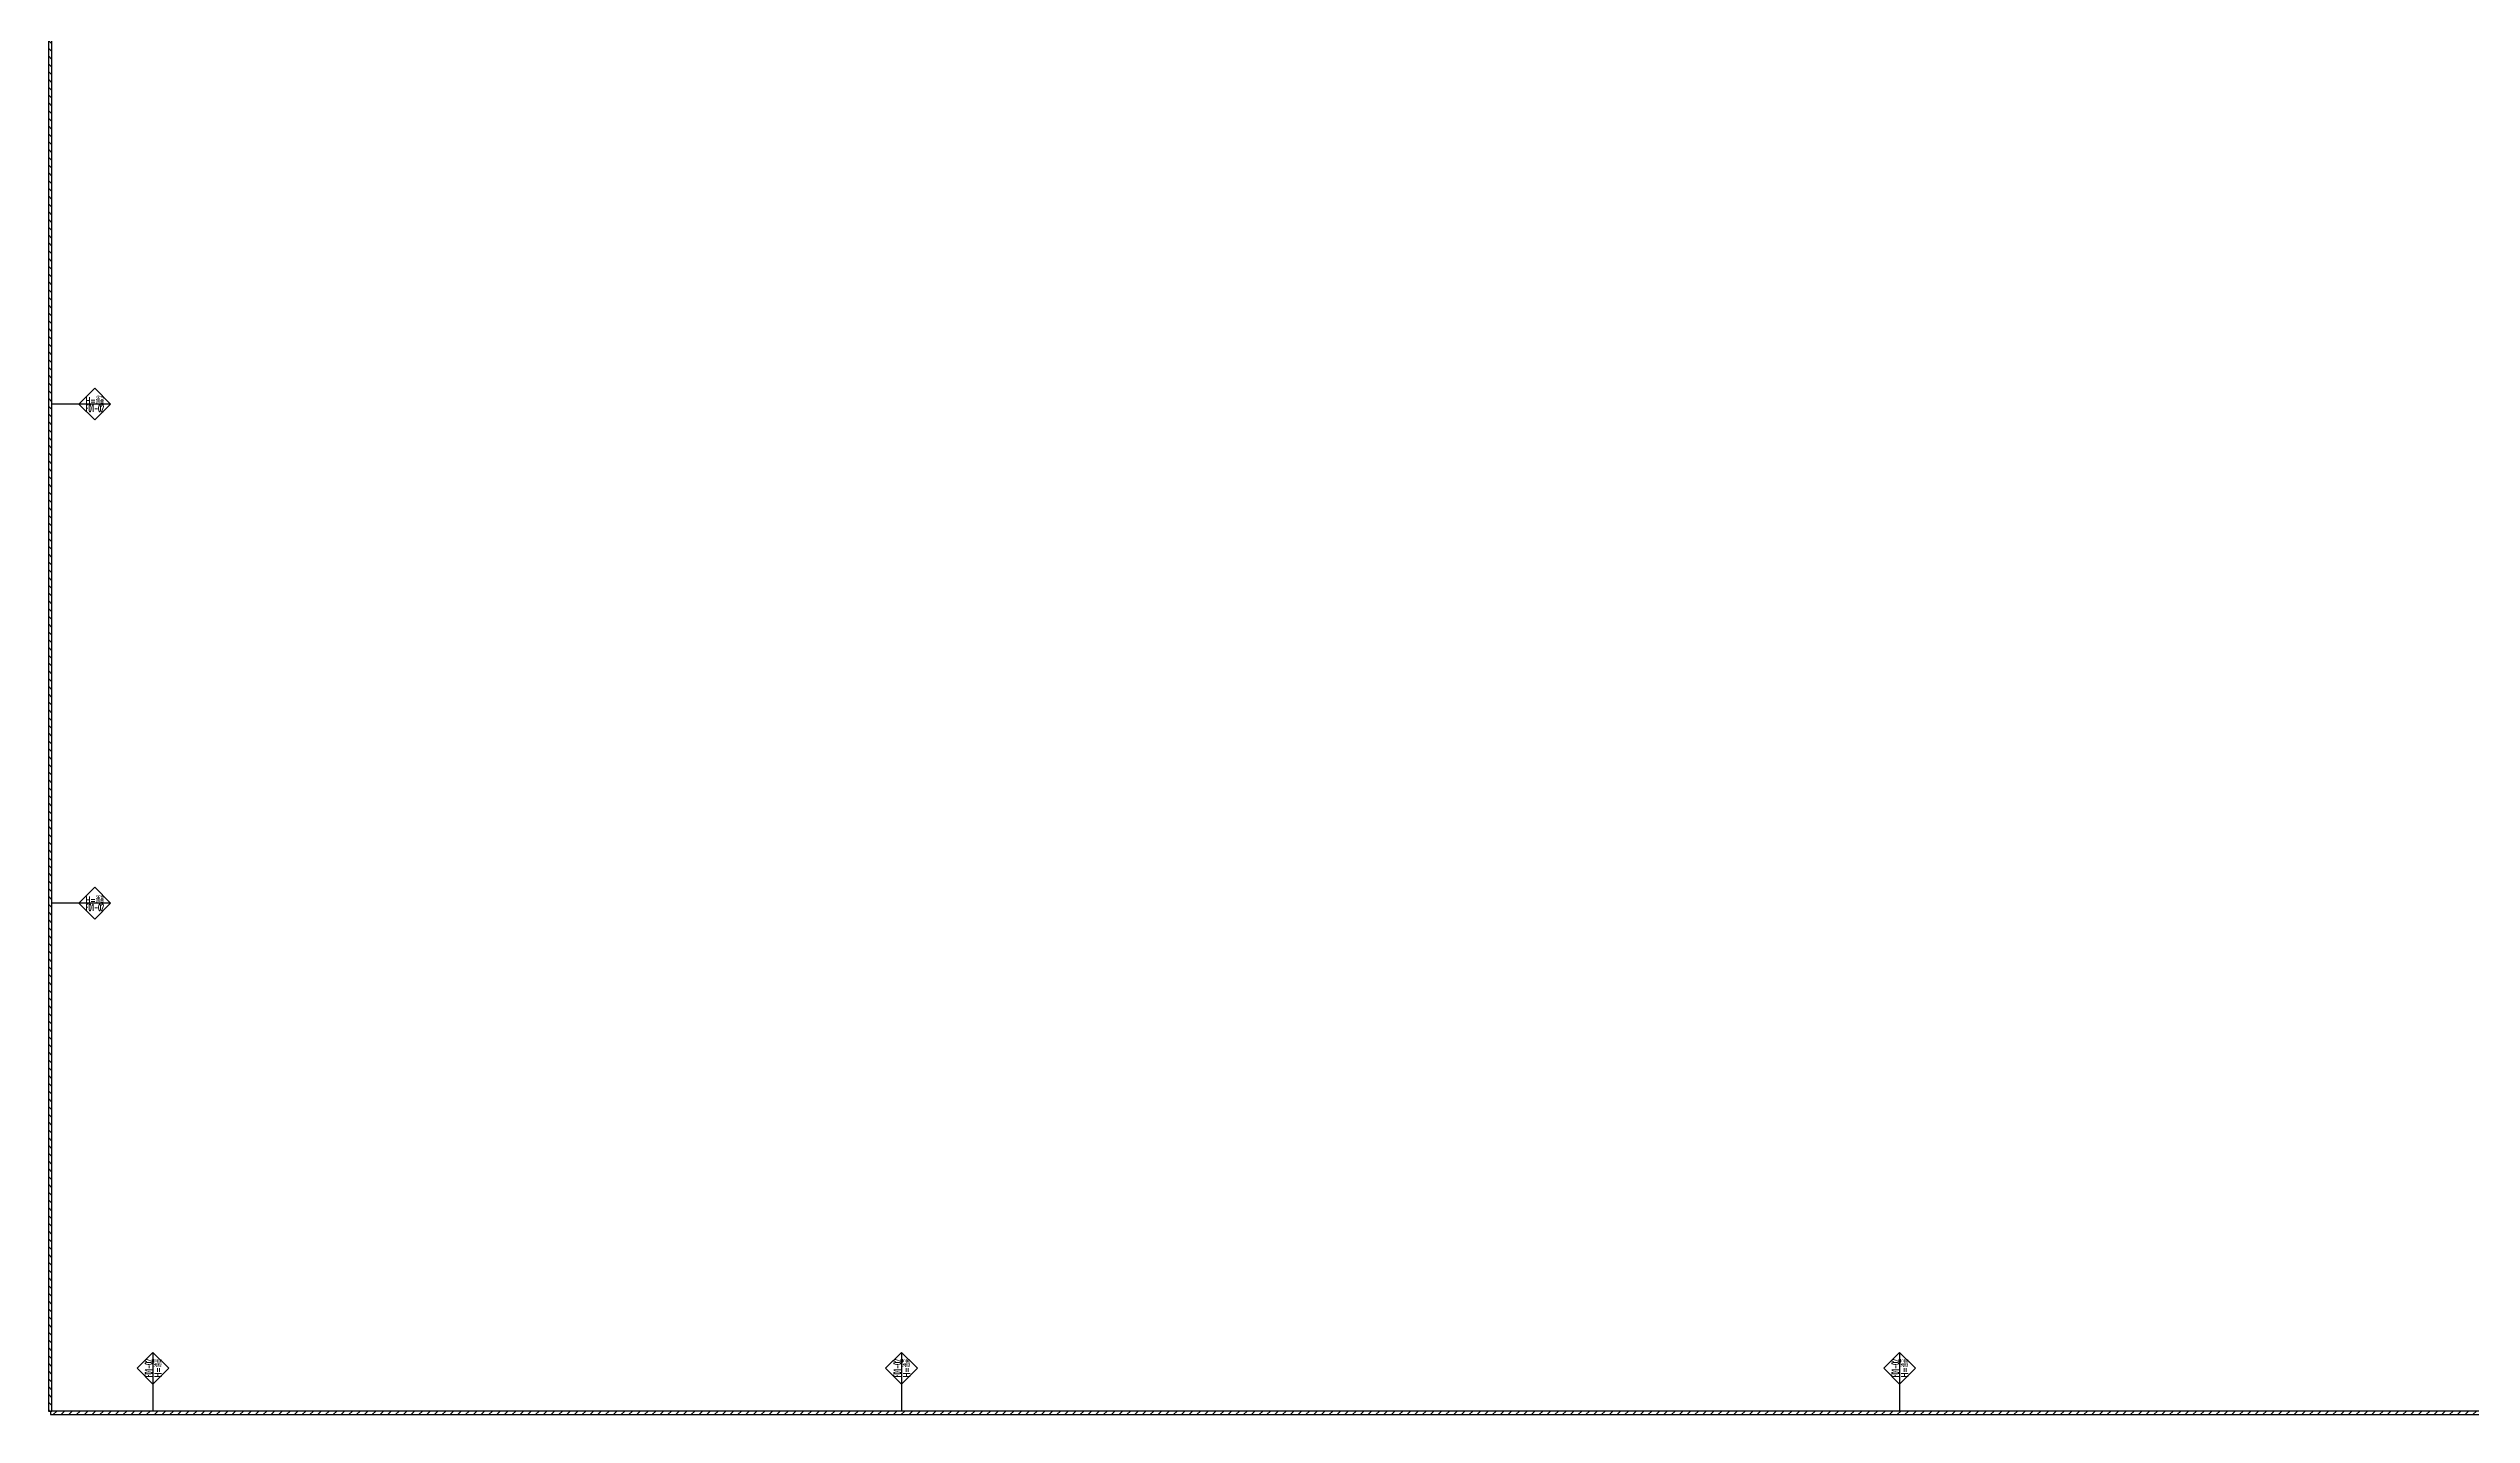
# Model space of a CAD drawing. Header units: millimetres. Extents: x 200 to 469217, y 140 to 158400.
# Drawn here: x 200 to 70117, y 500 to 39912 of the extents above; entities that cross this region are included whole.
import ezdxf
from ezdxf.enums import TextEntityAlignment as Align

# ---------------------------------------------------------------- set-up
doc = ezdxf.new("R2010")
doc.units = ezdxf.units.MM
doc.layers.add('0-A-标注', color=53, linetype='Continuous')
doc.layers.add('K-PART-WALL-INS', color=10, linetype='Continuous')
doc.styles.add('Romans', font='romans.shx', dxfattribs={"width": 0.8, "bigfont": 'gbhzfs.shx'})

# ---------------------------------------------------------------- blocks, each defined once
blk = doc.blocks.new('2AHC-3.1')
for points in [[(0, 458), (-458, 0), (0, -458), (458, 0), (0, 458)], [(-458, 0), (458, 0)], [(458, 0), (1236, 0)]]:
    blk.add_lwpolyline(points)
at = {"ltscale": 0.7, "style": 'Romans', "width": 0.6}
for tag, p in [('2AHC', (-7, 123)), ('H3.1', (-7, -121))]:
    blk.add_attdef(tag, text='', height=200, dxfattribs=at).set_placement(p, align=Align.MIDDLE)

msp = doc.modelspace()

# ---------------------------------------------------------------- hatches: boundary and pattern name
at = {"layer": 'K-PART-WALL-INS', "linetype": 'Continuous'}
h = msp.add_hatch(dxfattribs=at)
h.set_pattern_fill('ANSI31', color=256, scale=50, angle=90)
h.set_pattern_definition([(135, (147800, 129850), (-112.2532, -112.2532), [])])
h.paths.add_polyline_path([(300, 600), (300, 157800), (200, 157800), (200, 600)])
h = msp.add_hatch(dxfattribs=at)
h.set_pattern_fill('ANSI31', color=256, scale=50, angle=180)
h.set_pattern_definition([(225, (28500, 148100), (112.2532, -112.2532), [])])
h.paths.add_polyline_path([(244834, 600), (260, 600), (260, 500), (244834, 500)])

# ---------------------------------------------------------------- linework, layer by layer
for points in [[(300, 600), (300, 157800), (200, 157800), (200, 600)], [(244834, 600), (260, 600), (260, 500), (244834, 500)]]:
    msp.add_lwpolyline(points, close=True, dxfattribs=at)

# ---------------------------------------------------------------- block references
at = {"layer": '0-A-标注'}
ref = msp.add_blockref('2AHC-3.1', (1536, 29653), dxfattribs=dict(at, rotation=180))
ref.add_attrib('H3.1', 'H=通高', dxfattribs={"layer": '0', "ltscale": 0.7, "height": 200, "style": 'Romans', "width": 0.6}).set_placement((1542, 29774), align=Align.MIDDLE)
ref.add_attrib('2AHC', 'F01-02', dxfattribs={"layer": '0', "ltscale": 0.7, "height": 200, "style": 'Romans', "width": 0.4}).set_placement((1542, 29529), align=Align.MIDDLE)
ref = msp.add_blockref('2AHC-3.1', (1536, 15253), dxfattribs=dict(at, rotation=180))
ref.add_attrib('H3.1', 'H=通高', dxfattribs={"layer": '0', "ltscale": 0.7, "height": 200, "style": 'Romans', "width": 0.6}).set_placement((1542, 15374), align=Align.MIDDLE)
ref.add_attrib('2AHC', 'F01-02', dxfattribs={"layer": '0', "ltscale": 0.7, "height": 200, "style": 'Romans', "width": 0.4}).set_placement((1542, 15129), align=Align.MIDDLE)
ref = msp.add_blockref('2AHC-3.1', (3214, 1836), dxfattribs=dict(at, xscale=-1.000000000000003, rotation=90))
ref.add_attrib('H3.1', 'H=通高', dxfattribs={"layer": '0', "ltscale": 0.7, "height": 200, "rotation": 90, "style": 'Romans', "width": 0.6}).set_placement((3335, 1842), align=Align.MIDDLE)
ref.add_attrib('2AHC', 'F01-02', dxfattribs={"layer": '0', "ltscale": 0.7, "height": 200, "rotation": 90, "style": 'Romans', "width": 0.4}).set_placement((3091, 1842), align=Align.MIDDLE)
ref = msp.add_blockref('2AHC-3.1', (24814, 1836), dxfattribs=dict(at, xscale=-1.000000000000003, rotation=90))
ref.add_attrib('H3.1', 'H=通高', dxfattribs={"layer": '0', "ltscale": 0.7, "height": 200, "rotation": 90, "style": 'Romans', "width": 0.6}).set_placement((24935, 1842), align=Align.MIDDLE)
ref.add_attrib('2AHC', 'F01-02', dxfattribs={"layer": '0', "ltscale": 0.7, "height": 200, "rotation": 90, "style": 'Romans', "width": 0.4}).set_placement((24691, 1842), align=Align.MIDDLE)
ref = msp.add_blockref('2AHC-3.1', (53614, 1836), dxfattribs=dict(at, xscale=-1.000000000000003, rotation=90))
ref.add_attrib('H3.1', 'H=通高', dxfattribs={"layer": '0', "ltscale": 0.7, "height": 200, "rotation": 90, "style": 'Romans', "width": 0.6}).set_placement((53735, 1842), align=Align.MIDDLE)
ref.add_attrib('2AHC', 'F01-02', dxfattribs={"layer": '0', "ltscale": 0.7, "height": 200, "rotation": 90, "style": 'Romans', "width": 0.4}).set_placement((53491, 1842), align=Align.MIDDLE)

doc.saveas('drawing.dxf')
